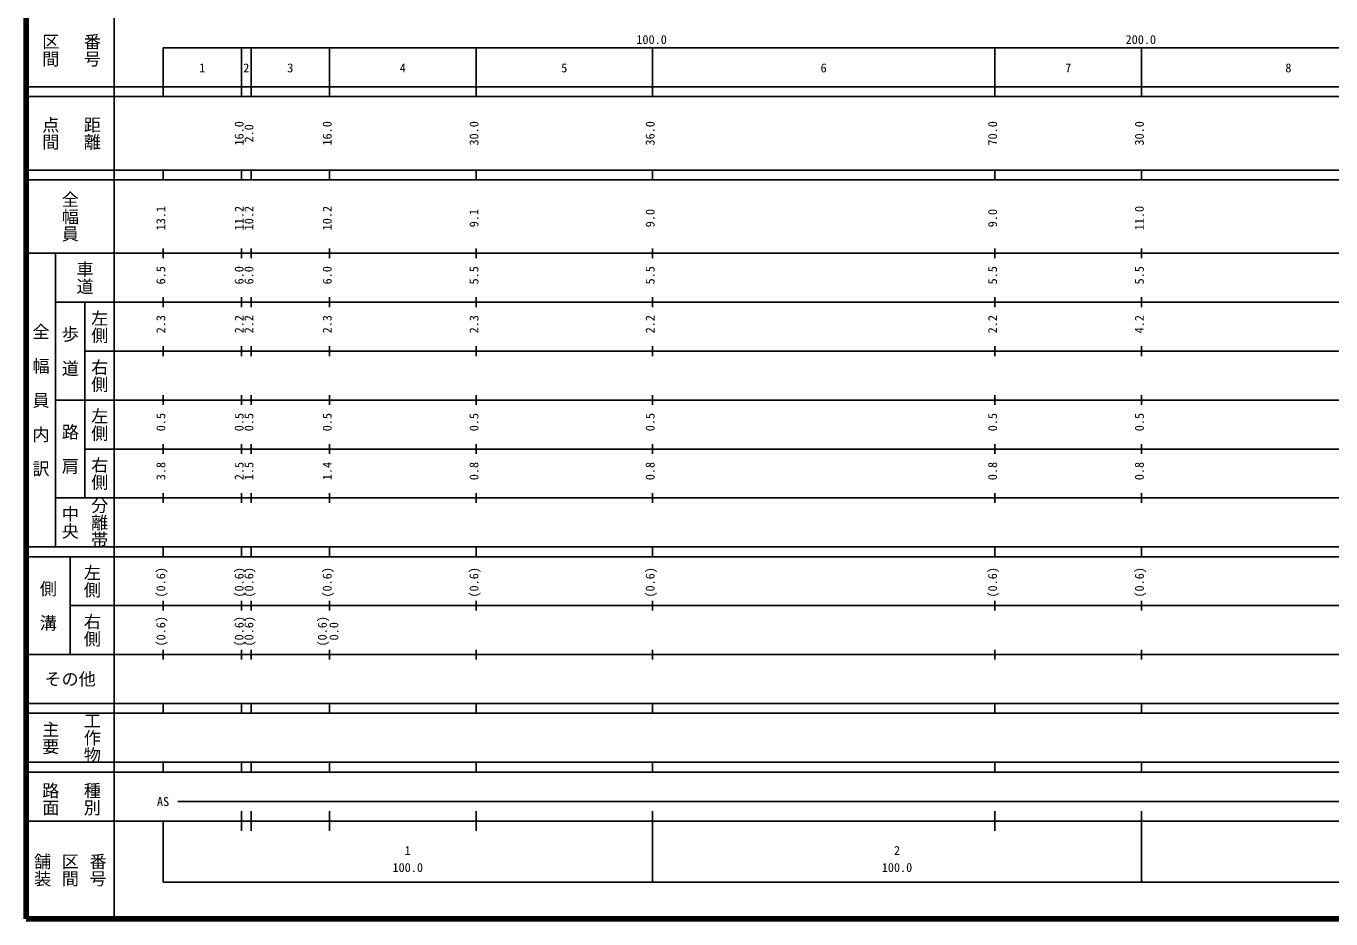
# Model space of a CAD drawing. Units: millimetres on the paper, enlarged 1000 times. Extents: x 40000 to 680000, y 20000 to 380000.
# Drawn here: x 40000 to 306688, y 20000 to 202409 of the extents above; entities that cross this region are included whole.
import ezdxf
from ezdxf.enums import TextEntityAlignment as Align

# ---------------------------------------------------------------- set-up
doc = ezdxf.new("R2010")
doc.units = ezdxf.units.MM
doc.header["$LTSCALE"] = 1000
doc.layers.add('M-TTL', color=2, linetype='Continuous', lineweight=140)
doc.layers.add('M-TTL-BAND', color=7, linetype='Continuous', lineweight=25)
doc.styles.add('@ＭＳ ゴシック', font='')
doc.styles.add('ＭＳ ゴシック', font='')
doc.styles.get('@ＭＳ ゴシック').set_extended_font_data('@MS Gothic')
doc.styles.get('ＭＳ ゴシック').set_extended_font_data('MS Gothic')

msp = doc.modelspace()

# ---------------------------------------------------------------- linework, layer by layer
at = {"layer": 'M-TTL'}
for p, q in [((40000, 380000), (40000, 20000)), ((40000, 20000), (680000, 20000))]:
    msp.add_line(p, q, dxfattribs=at)
at = {"layer": 'M-TTL-BAND'}
for p, q in [((58000, 370000), (58000, 20000)), ((68000, 198000), (579000, 198000)), ((68000, 198000), (68000, 188000)), ((84000, 188000), (84000, 198000)), ((86000, 188000), (86000, 198000)), ((102000, 188000), (102000, 198000)), ((132000, 188000), (132000, 198000)), ((168000, 188000), (168000, 198000)), ((238000, 188000), (238000, 198000)), ((268000, 188000), (268000, 198000)), ((40000, 190000), (579000, 190000)), ((40000, 188000), (579000, 188000)), ((40000, 173000), (579000, 173000)), ((40000, 171000), (579000, 171000)), ((68000, 171000), (68000, 173000)), ((84000, 171000), (84000, 173000)), ((86000, 171000), (86000, 173000)), ((102000, 171000), (102000, 173000)), ((132000, 171000), (132000, 173000)), ((168000, 171000), (168000, 173000)), ((238000, 171000), (238000, 173000)), ((268000, 171000), (268000, 173000)), ((40000, 156000), (579000, 156000)), ((46000, 96000), (46000, 156000)), ((68000, 155000), (68000, 157000)), ((84000, 155000), (84000, 157000)), ((86000, 155000), (86000, 157000)), ((102000, 155000), (102000, 157000)), ((132000, 155000), (132000, 157000)), ((168000, 155000), (168000, 157000)), ((238000, 155000), (238000, 157000)), ((268000, 155000), (268000, 157000)), ((68000, 145000), (68000, 147000)), ((84000, 145000), (84000, 147000)), ((86000, 145000), (86000, 147000)), ((102000, 145000), (102000, 147000)), ((132000, 145000), (132000, 147000)), ((168000, 145000), (168000, 147000)), ((238000, 145000), (238000, 147000)), ((268000, 145000), (268000, 147000)), ((46000, 146000), (579000, 146000)), ((52000, 146000), (52000, 106000)), ((68000, 135000), (68000, 137000)), ((84000, 135000), (84000, 137000)), ((86000, 135000), (86000, 137000)), ((102000, 135000), (102000, 137000)), ((132000, 135000), (132000, 137000)), ((168000, 135000), (168000, 137000)), ((238000, 135000), (238000, 137000)), ((268000, 135000), (268000, 137000)), ((52000, 136000), (579000, 136000)), ((46000, 126000), (579000, 126000)), ((68000, 125000), (68000, 127000)), ((84000, 125000), (84000, 127000)), ((86000, 125000), (86000, 127000)), ((102000, 125000), (102000, 127000)), ((132000, 125000), (132000, 127000)), ((168000, 125000), (168000, 127000)), ((238000, 125000), (238000, 127000)), ((268000, 125000), (268000, 127000)), ((52000, 116000), (579000, 116000)), ((68000, 115000), (68000, 117000)), ((84000, 115000), (84000, 117000)), ((86000, 115000), (86000, 117000)), ((102000, 115000), (102000, 117000)), ((132000, 115000), (132000, 117000)), ((168000, 115000), (168000, 117000)), ((238000, 115000), (238000, 117000)), ((268000, 115000), (268000, 117000)), ((68000, 105000), (68000, 107000)), ((84000, 105000), (84000, 107000)), ((86000, 105000), (86000, 107000)), ((102000, 105000), (102000, 107000)), ((132000, 105000), (132000, 107000)), ((168000, 105000), (168000, 107000)), ((238000, 105000), (238000, 107000)), ((268000, 105000), (268000, 107000)), ((46000, 106000), (579000, 106000)), ((40000, 96000), (579000, 96000)), ((40000, 94000), (579000, 94000)), ((49000, 94000), (49000, 74000)), ((68000, 94000), (68000, 96000)), ((84000, 94000), (84000, 96000)), ((86000, 94000), (86000, 96000)), ((102000, 94000), (102000, 96000)), ((132000, 94000), (132000, 96000)), ((168000, 94000), (168000, 96000)), ((238000, 94000), (238000, 96000)), ((268000, 94000), (268000, 96000)), ((49000, 84000), (579000, 84000)), ((68000, 83000), (68000, 85000)), ((84000, 83000), (84000, 85000)), ((86000, 83000), (86000, 85000)), ((102000, 83000), (102000, 85000)), ((132000, 83000), (132000, 85000)), ((168000, 83000), (168000, 85000)), ((238000, 83000), (238000, 85000)), ((268000, 83000), (268000, 85000)), ((68000, 73000), (68000, 75000)), ((84000, 73000), (84000, 75000)), ((86000, 73000), (86000, 75000)), ((102000, 73000), (102000, 75000)), ((132000, 73000), (132000, 75000)), ((168000, 73000), (168000, 75000)), ((238000, 73000), (238000, 75000)), ((268000, 73000), (268000, 75000)), ((40000, 74000), (579000, 74000)), ((40000, 64000), (579000, 64000)), ((40000, 62000), (579000, 62000)), ((68000, 62000), (68000, 64000)), ((84000, 62000), (84000, 64000)), ((86000, 62000), (86000, 64000)), ((102000, 62000), (102000, 64000)), ((132000, 62000), (132000, 64000)), ((168000, 62000), (168000, 64000)), ((238000, 62000), (238000, 64000)), ((268000, 62000), (268000, 64000)), ((40000, 52000), (579000, 52000)), ((68000, 50000), (68000, 52000)), ((84000, 50000), (84000, 52000)), ((86000, 50000), (86000, 52000)), ((102000, 50000), (102000, 52000)), ((132000, 50000), (132000, 52000)), ((168000, 50000), (168000, 52000)), ((238000, 50000), (238000, 52000)), ((268000, 50000), (268000, 52000)), ((40000, 50000), (579000, 50000)), ((71000, 44000), (565000, 44000)), ((84000, 38000), (84000, 42000)), ((86000, 38000), (86000, 42000)), ((102000, 38000), (102000, 42000)), ((132000, 38000), (132000, 42000)), ((168000, 27500), (168000, 42000)), ((238000, 38000), (238000, 42000)), ((268000, 27500), (268000, 42000)), ((40000, 40000), (579000, 40000)), ((68000, 40000), (68000, 27500)), ((68000, 27500), (579000, 27500))]:
    msp.add_line(p, q, dxfattribs=at)

# ---------------------------------------------------------------- texts
at = {"layer": 'M-TTL-BAND', "style": '@ＭＳ ゴシック'}
for s, p in [('区間', (45000, 197500)), ('番号', (53500, 197500)), ('点間', (45000, 180500)), ('距離', (53500, 180500)), ('全幅員', (49000, 163500)), ('車道', (52000, 151000)), ('左側', (55000, 141000)), ('全\u3000幅\u3000員\u3000内\u3000訳', (43000, 126000)), ('歩\u3000道', (49000, 136000)), ('右側', (55000, 131000)), ('左側', (55000, 121000)), ('路\u3000肩', (49000, 116000)), ('右側', (55000, 111000)), ('中央', (49000, 101000)), ('分離帯', (55000, 101000)), ('左側', (53500, 89000)), ('側\u3000溝', (44500, 84000)), ('右側', (53500, 79000)), ('工作物', (53500, 57000)), ('主要', (45000, 57000)), ('路面', (45000, 44500)), ('種別', (53500, 44500)), ('舗装', (43333, 30000)), ('区間', (49000, 30000)), ('番号', (54667, 30000))]:
    msp.add_text(s, height=2566, rotation=270, dxfattribs=at).set_placement(p, align=Align.MIDDLE_CENTER)
at = {"layer": 'M-TTL-BAND', "style": 'ＭＳ ゴシック'}
for s, p in [('100.0', (167844, 198195)), ('200.0', (267844, 198195)), ('1', (76000, 192405)), ('2', (85000, 192405)), ('3', (94000, 192405)), ('4', (117000, 192405)), ('5', (150000, 192405)), ('6', (203000, 192405)), ('7', (253000, 192405)), ('8', (298000, 192405)), ('AS', (68000, 42500)), ('1', (118000, 32523)), ('2', (218000, 32523)), ('100.0', (118000, 29033)), ('100.0', (218000, 29033))]:
    msp.add_text(s, height=1833, dxfattribs=at).set_placement(p, align=Align.BOTTOM_CENTER)
for s, p in [('16.0', (85000, 180500)), ('2.0', (87000, 180500)), ('16.0', (103000, 180500)), ('30.0', (133000, 180500)), ('36.0', (169000, 180500)), ('70.0', (239000, 180500)), ('30.0', (269000, 180500)), ('13.1', (69000, 163174)), ('11.2', (85000, 163174)), ('10.2', (87000, 163174)), ('10.2', (103000, 163174)), ('11.0', (269000, 163174)), ('9.1', (133000, 163174)), ('9.0', (169000, 163174)), ('9.0', (239000, 163174)), ('6.5', (69000, 151500)), ('6.0', (85000, 151500)), ('6.0', (87000, 151500)), ('6.0', (103000, 151500)), ('5.5', (133000, 151500)), ('5.5', (169000, 151500)), ('5.5', (239000, 151500)), ('5.5', (269000, 151500)), ('2.3', (69000, 141500)), ('2.2', (85000, 141500)), ('2.2', (87000, 141500)), ('2.3', (103000, 141500)), ('2.3', (133000, 141500)), ('2.2', (169000, 141500)), ('2.2', (239000, 141500)), ('4.2', (269000, 141500)), ('0.5', (69000, 121500)), ('0.5', (85000, 121500)), ('0.5', (87000, 121500)), ('0.5', (103000, 121500)), ('0.5', (133000, 121500)), ('0.5', (169000, 121500)), ('0.5', (239000, 121500)), ('0.5', (269000, 121500)), ('3.8', (69000, 111500)), ('2.5', (85000, 111500)), ('1.5', (87000, 111500)), ('1.4', (103000, 111500)), ('0.8', (133000, 111500)), ('0.8', (169000, 111500)), ('0.8', (239000, 111500)), ('0.8', (269000, 111500)), ('(0.6)', (69000, 88764)), ('(0.6)', (85000, 88764)), ('(0.6)', (87000, 88764)), ('(0.6)', (103000, 88764)), ('(0.6)', (133000, 88764)), ('(0.6)', (169000, 88764)), ('(0.6)', (239000, 88764)), ('(0.6)', (269000, 88764)), ('(0.6)', (69000, 78764)), ('(0.6)', (85000, 78764)), ('(0.6)', (87000, 78764)), ('(0.6)', (102000, 78764)), ('0.0', (104370, 78764))]:
    msp.add_text(s, height=1833, rotation=90, dxfattribs=at).set_placement(p, align=Align.BOTTOM_CENTER)
msp.add_text('その他', height=2566, dxfattribs=at).set_placement((49000, 69000), align=Align.MIDDLE_CENTER)

doc.saveas('drawing.dxf')
